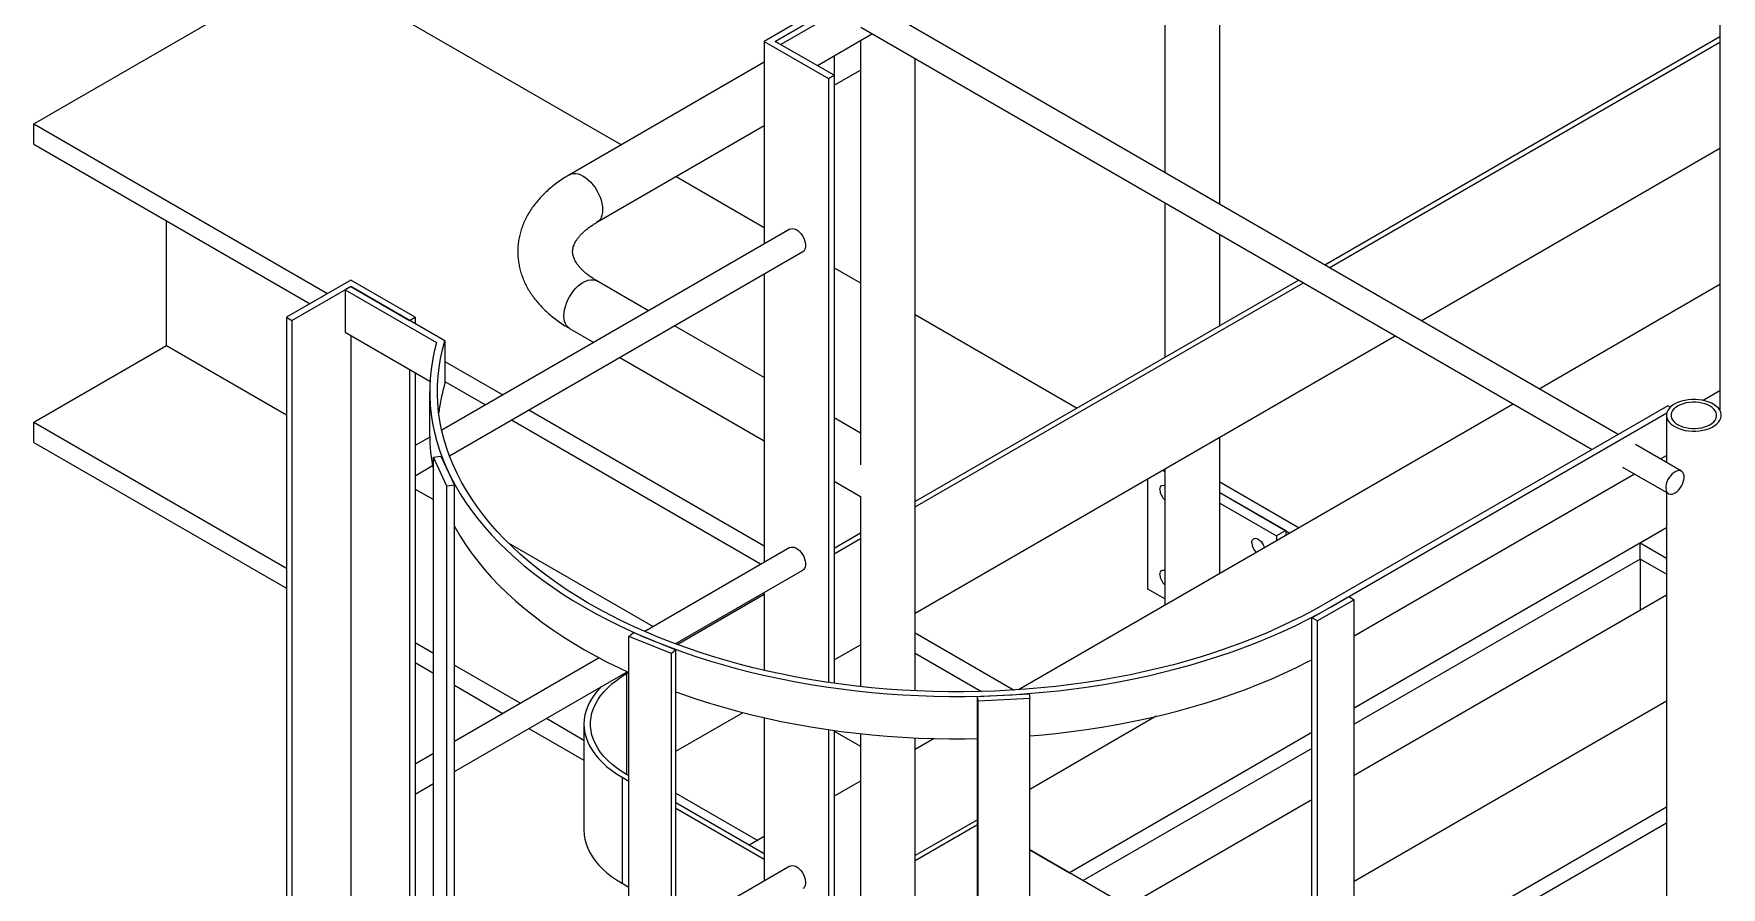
# Model space of a CAD drawing. Header units: millimetres. Extents: x 0 to 16187, y -20471 to 6290.
# Drawn here: x 228.2 to 325.6, y 5657.3 to 5706.6 of the extents above; entities that cross this region are included whole.
import ezdxf

# ---------------------------------------------------------------- set-up
doc = ezdxf.new("R2010")
doc.units = ezdxf.units.MM

msp = doc.modelspace()

# ---------------------------------------------------------------- linework, layer by layer
at = {"color": 7, "linetype": 'Continuous', "lineweight": 25}
for p, q in [((325.50627, 5752.18099), (325.50627, 5684.8432)), ((296.64067, 5696.72244), (296.64067, 5716.44738)), ((293.47567, 5714.62027), (293.47567, 5698.54955)), ((228.1907, 5701.37343), (244.1006, 5710.55803)), ((244.1006, 5710.55803), (262.10449, 5700.1646)), ((278.54024, 5710.49396), (270.98834, 5706.13434)), ((278.85844, 5710.31027), (271.30654, 5705.95065)), ((274.06425, 5708.27741), (270.35194, 5706.13434)), ((270.98834, 5706.13434), (274.38245, 5708.09372)), ((319.62703, 5683.45269), (276.66661, 5708.25321)), ((270.35194, 5706.13434), (274.06425, 5703.99127)), ((270.35194, 5706.13434), (270.35194, 5694.44638)), ((270.98834, 5706.13434), (271.30654, 5705.95065)), ((274.38245, 5704.17496), (270.98834, 5706.13434)), ((276.60241, 5706.55827), (273.4282, 5704.72584)), ((275.89708, 5706.15109), (275.89708, 5681.71201)), ((275.91667, 5706.95414), (318.12691, 5682.58669)), ((325.50627, 5706.39439), (302.6964, 5693.22653)), ((302.96157, 5693.07346), (325.50627, 5706.08824)), ((274.38245, 5705.27672), (274.38245, 5704.17496)), ((279.06208, 5668.66637), (279.06208, 5705.13833)), ((270.35194, 5704.92575), (259.11325, 5698.4378)), ((274.06425, 5703.99127), (274.38245, 5704.17496)), ((274.38245, 5703.59799), (275.89708, 5704.47237)), ((274.38245, 5704.17496), (274.38245, 5669.10252)), ((274.06425, 5703.99127), (274.06425, 5669.14837)), ((228.1907, 5701.37343), (245.14781, 5691.5843)), ((228.1907, 5700.20986), (228.1907, 5701.37343)), ((260.69563, 5695.69675), (270.35194, 5701.27123)), ((228.1907, 5700.20986), (244.14002, 5691.00252)), ((308.26573, 5690.01143), (325.50627, 5699.96418)), ((265.26975, 5698.33734), (270.35194, 5695.40345)), ((293.47567, 5696.81755), (293.47567, 5687.90352)), ((235.85397, 5688.58875), (235.85397, 5695.78595)), ((271.83313, 5695.30145), (251.73804, 5683.7008)), ((296.64067, 5689.73063), (296.64067, 5694.99043)), ((252.18259, 5682.22543), (272.58307, 5694.00237)), ((270.35194, 5692.71437), (270.35194, 5676.07421)), ((274.38245, 5693.07669), (275.89708, 5692.20231)), ((246.48709, 5692.35745), (242.77478, 5690.21438)), ((243.09298, 5690.03069), (246.48709, 5691.99007)), ((246.48709, 5691.99007), (246.16889, 5691.80638)), ((246.16889, 5691.80638), (251.43789, 5688.76465)), ((246.16889, 5691.80638), (246.16889, 5689.35676)), ((250.1994, 5690.21438), (246.48709, 5692.35745)), ((251.91999, 5688.85373), (246.48709, 5691.99007)), ((246.48709, 5691.99007), (249.8812, 5690.03069)), ((263.67753, 5690.59332), (260.69563, 5692.31474)), ((301.19628, 5692.36053), (279.06208, 5679.58273)), ((279.06208, 5679.27658), (301.46145, 5692.20746)), ((325.50627, 5692.10177), (315.07551, 5686.08023)), ((242.77478, 5690.21438), (243.09298, 5690.03069)), ((242.77478, 5690.21438), (242.77478, 5370.53866)), ((243.09298, 5690.03069), (243.09298, 5370.35496)), ((249.8812, 5690.03069), (250.1994, 5690.21438)), ((250.1994, 5690.21438), (250.1994, 5689.847)), ((259.11325, 5689.57369), (260.51227, 5688.76606)), ((270.35194, 5686.74026), (265.17765, 5689.72732)), ((279.06208, 5690.37519), (288.40964, 5684.97896)), ((228.1907, 5684.16484), (235.85397, 5688.58875)), ((235.85397, 5688.58875), (242.77478, 5684.59345)), ((246.16889, 5689.35676), (251.05701, 5686.5349)), ((246.48709, 5689.17307), (246.48709, 5643.61003)), ((251.91999, 5688.85373), (251.91999, 5686.4041)), ((279.06208, 5673.15252), (306.76561, 5689.14543)), ((251.91999, 5687.67481), (255.27098, 5685.74032)), ((262.01239, 5687.90005), (270.35194, 5683.08574)), ((249.8812, 5687.21369), (249.8812, 5641.65065)), ((250.1994, 5687.02999), (250.1994, 5641.46696)), ((251.03888, 5685.92824), (251.03888, 5683.47862)), ((251.91999, 5686.51124), (254.26319, 5685.15854)), ((325.50627, 5685.97871), (324.54088, 5685.42141)), ((256.7711, 5684.87432), (270.35194, 5677.03427)), ((313.57539, 5685.21422), (285.02088, 5668.73006)), ((322.5046, 5685.11387), (302.70208, 5673.68212)), ((303.02028, 5673.49843), (322.4377, 5684.70787)), ((322.64382, 5685.0335), (322.5046, 5685.11387)), ((228.1907, 5684.16484), (242.77478, 5675.74563)), ((228.1907, 5683.00127), (228.1907, 5684.16484)), ((255.76331, 5684.29253), (270.17568, 5675.97245)), ((275.89708, 5683.53912), (274.38245, 5684.4135)), ((322.41763, 5684.56284), (322.41763, 5681.84171)), ((228.1907, 5683.00127), (242.77478, 5674.58206)), ((251.04048, 5683.29811), (250.1994, 5682.81256)), ((296.64067, 5675.43801), (296.64067, 5683.30042)), ((323.28262, 5681.34236), (320.63097, 5682.87313)), ((251.25354, 5682.1478), (251.68821, 5682.21504)), ((251.25354, 5506.01995), (251.25354, 5682.1478)), ((252.03, 5680.47495), (251.25354, 5682.1478)), ((251.68821, 5682.21504), (252.46466, 5680.54219)), ((322.0669, 5682.04419), (322.41763, 5682.24666)), ((250.1994, 5681.08056), (251.20235, 5681.65955)), ((274.38245, 5680.75897), (275.89708, 5679.8846)), ((292.49322, 5674.5423), (292.49322, 5680.90616)), ((293.34637, 5681.39866), (293.47567, 5681.32402)), ((293.47567, 5681.47331), (293.47567, 5673.6109)), ((304.39913, 5671.8448), (320.56678, 5681.17818)), ((319.88103, 5681.57405), (322.53269, 5680.04329)), ((250.1994, 5680.30731), (251.25354, 5679.69877)), ((252.46466, 5680.54219), (252.03, 5680.47495)), ((252.03, 5504.3471), (252.03, 5680.47495)), ((252.46466, 5504.41433), (252.46466, 5680.54219)), ((275.89708, 5679.8846), (275.89708, 5668.91311)), ((296.64067, 5680.72152), (301.21681, 5678.07977)), ((296.64067, 5680.10921), (300.44818, 5677.91118)), ((296.64067, 5680.10921), (300.68648, 5677.77361)), ((322.41763, 5680.10971), (322.41763, 5608.31834)), ((296.64067, 5679.4969), (299.91785, 5677.60503)), ((300.44818, 5677.91118), (299.91785, 5677.60503)), ((300.44818, 5677.91118), (300.44818, 5677.63604)), ((322.41763, 5678.07262), (304.39913, 5667.67076)), ((322.41763, 5678.07262), (320.8924, 5677.19212)), ((255.571, 5677.20635), (263.94204, 5672.37385)), ((271.83313, 5676.92928), (263.45039, 5672.09003)), ((275.89708, 5677.75561), (274.38245, 5676.88124)), ((274.38245, 5676.57508), (275.89708, 5677.44946)), ((299.91785, 5677.60503), (299.91785, 5677.32989)), ((322.41763, 5676.31162), (320.8924, 5677.19212)), ((320.8924, 5676.27351), (320.8924, 5677.19212)), ((320.8924, 5676.27351), (304.39913, 5666.75215)), ((322.41763, 5675.39301), (320.8924, 5676.27351)), ((320.8924, 5676.27351), (320.8924, 5673.33459)), ((265.21763, 5671.37823), (272.58307, 5675.63021)), ((265.31662, 5671.34149), (270.35194, 5674.24832)), ((270.35194, 5674.3422), (270.35194, 5669.84719)), ((293.47567, 5673.97515), (292.49322, 5674.5423)), ((301.95962, 5672.88612), (304.08094, 5674.11073)), ((304.39913, 5673.92704), (302.27781, 5672.70243)), ((304.08094, 5674.11073), (304.39913, 5673.92704)), ((304.39913, 5663.81323), (322.41763, 5674.21509)), ((304.39913, 5497.79919), (304.39913, 5673.92704)), ((262.53664, 5671.81273), (262.79474, 5672.02553)), ((262.79474, 5672.02553), (265.2522, 5671.03217)), ((279.06208, 5672.00601), (284.76594, 5668.71325)), ((302.27781, 5672.70243), (301.95962, 5672.88612)), ((301.95962, 5496.75827), (301.95962, 5672.88612)), ((302.27781, 5496.57458), (302.27781, 5672.70243)), ((250.1994, 5671.45948), (251.25354, 5670.85094)), ((264.99409, 5670.81937), (262.53664, 5671.81273)), ((262.53664, 5495.68488), (262.53664, 5671.81273)), ((265.2522, 5671.03217), (264.99409, 5670.81937)), ((265.2522, 5494.90432), (265.2522, 5671.03217)), ((274.38245, 5670.45103), (275.89708, 5671.3254)), ((250.1994, 5670.29591), (251.25354, 5669.68737)), ((260.81868, 5670.57077), (252.46466, 5665.7481)), ((252.46466, 5670.15178), (256.27877, 5667.94994)), ((264.99409, 5494.69152), (264.99409, 5670.81937)), ((279.06208, 5670.84244), (282.89682, 5668.62869)), ((252.46466, 5664.0161), (262.43028, 5669.76913)), ((262.4076, 5669.66215), (262.52066, 5669.72742)), ((262.4076, 5669.66215), (262.4076, 5663.84524)), ((252.46466, 5668.98821), (255.27098, 5667.36815)), ((282.64848, 5668.34125), (285.63706, 5668.49219)), ((282.64848, 5492.2134), (282.64848, 5668.34125)), ((282.6877, 5668.08246), (282.64848, 5668.34125)), ((285.67628, 5668.2334), (282.6877, 5668.08246)), ((282.6877, 5491.95461), (282.6877, 5668.08246)), ((285.63706, 5668.49219), (285.67628, 5668.2334)), ((285.67628, 5492.10555), (285.67628, 5668.2334)), ((304.39913, 5657.69017), (322.41763, 5668.09203)), ((265.2522, 5665.18025), (269.12322, 5667.41494)), ((270.35194, 5667.11813), (270.35194, 5657.70204)), ((292.97492, 5667.19877), (285.67628, 5662.98535)), ((256.7711, 5666.50215), (259.94573, 5664.66948)), ((257.77889, 5667.08394), (259.94573, 5665.83305)), ((259.94573, 5666.7537), (259.94573, 5660.62964)), ((274.06425, 5666.43076), (274.06425, 5620.76833)), ((274.38245, 5666.38563), (274.38245, 5620.72248)), ((274.38245, 5666.34673), (275.89708, 5665.47235)), ((275.89708, 5666.19915), (275.89708, 5635.17408)), ((301.95962, 5666.26246), (287.9589, 5658.18002)), ((279.06208, 5635.17408), (279.06208, 5665.95612)), ((280.14843, 5665.91725), (279.06208, 5665.29011)), ((301.95962, 5665.34385), (288.75453, 5657.72071)), ((251.25354, 5665.04893), (250.1994, 5664.44039)), ((250.1994, 5662.70839), (251.25354, 5663.31693)), ((262.14243, 5663.69216), (262.53664, 5663.4646)), ((262.14243, 5663.69216), (262.14243, 5657.56811)), ((262.53664, 5663.77075), (262.4076, 5663.84524)), ((275.89708, 5663.463), (274.38245, 5662.58862)), ((265.2522, 5662.76969), (269.97415, 5660.04376)), ((291.29998, 5656.25125), (301.95962, 5662.40493)), ((270.35194, 5659.25907), (265.2522, 5662.20309)), ((265.2522, 5661.89693), (270.35194, 5658.95292)), ((304.39913, 5651.56711), (322.41763, 5661.96897)), ((282.64848, 5661.23743), (279.06208, 5659.16705)), ((279.06208, 5658.89151), (282.64848, 5660.9619)), ((304.39913, 5650.6485), (322.41763, 5661.05036)), ((270.35194, 5660.26186), (269.48341, 5659.76046)), ((285.67628, 5659.49775), (287.9589, 5658.18002)), ((301.95962, 5650.09758), (285.67628, 5659.49775)), ((271.83313, 5658.55711), (265.2522, 5654.75802)), ((262.14243, 5657.56811), (262.53664, 5657.34054))]:
    msp.add_line(p, q, dxfattribs=at)
at = {"color": 7, "linetype": 'Continuous', "lineweight": 25, "flags": 128}
for points in [[(259.11316, 5698.43774), (259.11319, 5698.43776), (259.22324, 5698.48568), (259.34494, 5698.50932), (259.47622, 5698.5083), (259.61482, 5698.48261), (259.75838, 5698.43271), (259.90444, 5698.35945)], [(259.90444, 5698.35945), (260.0505, 5698.26408), (260.19406, 5698.14823), (260.33266, 5698.01388), (260.46394, 5697.86334), (260.58564, 5697.69918), (260.69569, 5697.5242), (260.7922, 5697.34141), (260.87352, 5697.15393), (260.93826, 5696.96496), (260.98531, 5696.77774), (261.01386, 5696.59548), (261.02344, 5696.42129), (261.01386, 5696.25816), (260.98531, 5696.10886), (260.93826, 5695.97597), (260.87352, 5695.86175), (260.7922, 5695.76816), (260.69669, 5695.69737)], [(271.83313, 5695.30145), (271.90048, 5695.32835), (271.98779, 5695.33616), (272.08307, 5695.31923), (272.18286, 5695.27819), (272.28357, 5695.21451), (272.38155, 5695.1305), (272.47326, 5695.02919), (272.55539, 5694.91425), (272.62497, 5694.78982), (272.67947, 5694.66041), (272.71695, 5694.53069), (272.73603, 5694.40536), (272.73603, 5694.28893), (272.71695, 5694.18562), (272.67947, 5694.09917), (272.62497, 5694.03269), (272.58307, 5694.00237)], [(259.11325, 5689.57369), (259.11319, 5689.57373), (259.01668, 5689.64509), (258.93536, 5689.73869), (258.87062, 5689.85291), (258.82357, 5689.9858), (258.79502, 5690.1351), (258.78544, 5690.29823), (258.79502, 5690.47242), (258.82357, 5690.65468), (258.87062, 5690.8419), (258.93536, 5691.03086), (259.01668, 5691.21835), (259.11319, 5691.40114), (259.22324, 5691.57612), (259.34494, 5691.74028), (259.47622, 5691.89082), (259.61482, 5692.02517), (259.75838, 5692.14102), (259.90444, 5692.23639)], [(259.90444, 5692.23639), (260.0505, 5692.30965), (260.19406, 5692.35955), (260.33266, 5692.38524), (260.46394, 5692.38626), (260.58564, 5692.36262), (260.69563, 5692.31474)], [(251.43789, 5688.76465), (251.30553, 5688.24952), (251.19967, 5687.73235), (251.12039, 5687.21359), (251.06776, 5686.69371), (251.04183, 5686.17315), (251.04262, 5685.65239), (251.07014, 5685.13186), (251.12435, 5684.61203), (251.20522, 5684.09336), (251.31266, 5683.5763), (251.44659, 5683.0613), (251.60688, 5682.54881), (251.7934, 5682.0393), (252.00599, 5681.5332), (252.24445, 5681.03095), (252.50857, 5680.533), (252.79814, 5680.03979), (253.11288, 5679.55175), (253.45253, 5679.0693), (253.81678, 5678.59287), (254.20533, 5678.12288), (254.61781, 5677.65974), (255.05389, 5677.20386), (255.51316, 5676.75564), (255.99523, 5676.31546), (256.49968, 5675.88373), (257.02605, 5675.4608), (257.5739, 5675.04707), (258.14274, 5674.64289), (258.73207, 5674.24861), (259.34137, 5673.86458), (259.97011, 5673.49114), (260.61774, 5673.12861), (261.28368, 5672.77732), (261.96736, 5672.43757), (262.66817, 5672.10966), (263.3855, 5671.79388), (264.11872, 5671.49051), (264.86718, 5671.1998), (265.63023, 5670.92202), (266.4072, 5670.65742), (267.19741, 5670.40621), (268.00016, 5670.16863), (268.81475, 5669.94489), (269.64047, 5669.73516), (270.47658, 5669.53966), (271.32235, 5669.35853), (272.17705, 5669.19195), (273.03993, 5669.04006), (273.91021, 5668.90299), (274.78715, 5668.78086), (275.66998, 5668.67378), (276.5579, 5668.58184), (277.45016, 5668.50513), (278.34596, 5668.44372), (279.24452, 5668.39764), (280.14505, 5668.36696), (281.04676, 5668.35168), (281.94886, 5668.35184), (282.85055, 5668.36742), (283.75105, 5668.39841), (284.64956, 5668.44478), (285.5453, 5668.50651), (286.43748, 5668.58352), (287.32531, 5668.67575), (288.20802, 5668.78313), (289.08484, 5668.90556), (289.95499, 5669.04292), (290.81771, 5669.19511), (291.67224, 5669.36198), (292.51783, 5669.54339), (293.35374, 5669.73918), (294.17924, 5669.94918), (294.9936, 5670.17321), (295.79611, 5670.41106), (296.58607, 5670.66253), (297.36277, 5670.9274), (298.12554, 5671.20543), (298.8737, 5671.49639), (299.60661, 5671.80002), (300.32362, 5672.11604), (301.0241, 5672.44419), (301.70743, 5672.78417), (302.37302, 5673.13568), (303.02028, 5673.49843)], [(302.70208, 5673.68212), (302.06242, 5673.32366), (301.40459, 5672.97634), (300.72917, 5672.64045), (300.03677, 5672.3163), (299.32799, 5672.00416), (298.60345, 5671.70432), (297.8638, 5671.41704), (297.10969, 5671.14257), (296.34179, 5670.88116), (295.56078, 5670.63304), (294.76734, 5670.39842), (293.96217, 5670.17752), (293.14599, 5669.97052), (292.31951, 5669.77762), (291.48347, 5669.59898), (290.63861, 5669.43475), (289.78566, 5669.28509), (288.92539, 5669.15013), (288.05856, 5669.02998), (287.18592, 5668.92475), (286.30825, 5668.83454), (285.42633, 5668.75942), (284.54093, 5668.69947), (283.65283, 5668.65472), (282.76282, 5668.62523), (281.87169, 5668.61102), (280.98022, 5668.6121), (280.0892, 5668.62847), (279.19942, 5668.66012), (278.31165, 5668.70701), (277.4267, 5668.76911), (276.54533, 5668.84636), (275.66832, 5668.9387), (274.79645, 5669.04604), (273.9305, 5669.16829), (273.07122, 5669.30533), (272.21937, 5669.45706), (271.3757, 5669.62332), (270.54097, 5669.80399), (269.71591, 5669.9989), (268.90124, 5670.20787), (268.09768, 5670.43072), (267.30595, 5670.66725), (266.52674, 5670.91727), (265.76075, 5671.18053), (265.00864, 5671.45682), (264.27109, 5671.74589), (263.54874, 5672.04748), (262.84223, 5672.36133), (262.15219, 5672.68716), (261.47922, 5673.02468), (260.82392, 5673.3736), (260.18687, 5673.7336), (259.56863, 5674.10437), (258.96974, 5674.48558), (258.39074, 5674.87689), (257.83214, 5675.27797), (257.29442, 5675.68844), (256.77807, 5676.10796), (256.28354, 5676.53616), (255.81127, 5676.97264), (255.36167, 5677.41703), (254.93514, 5677.86894), (254.53206, 5678.32796), (254.15278, 5678.7937), (253.79764, 5679.26574), (253.46696, 5679.74366), (253.16102, 5680.22704), (252.88009, 5680.71545), (252.62442, 5681.20847), (252.39424, 5681.70565), (252.18976, 5682.20657), (252.01114, 5682.71077), (251.85855, 5683.21781), (251.73213, 5683.72724), (251.63199, 5684.23862), (251.55821, 5684.75149), (251.51086, 5685.2654), (251.48998, 5685.77989), (251.49559, 5686.29452), (251.52768, 5686.80882), (251.58623, 5687.32235), (251.67119, 5687.83464), (251.78247, 5688.34525), (251.91999, 5688.85373)], [(325.54895, 5684.75032), (325.49331, 5684.86542), (325.41212, 5684.97534), (325.30678, 5685.07821), (325.17907, 5685.17226), (325.03119, 5685.25588), (324.86567, 5685.32764), (324.68535, 5685.38632), (324.49329, 5685.4309), (324.2928, 5685.46064), (324.0873, 5685.47501), (323.88031, 5685.47377), (323.67537, 5685.45695), (323.47599, 5685.42483), (323.28558, 5685.37796), (323.10739, 5685.31715), (322.94447, 5685.24342), (322.79962, 5685.15806), (322.67531, 5685.0625), (322.57367, 5684.9584), (322.49644, 5684.84753), (322.44493, 5684.73179), (322.42004, 5684.61316), (322.42218, 5684.49367), (322.45132, 5684.37536), (322.50696, 5684.26026), (322.58815, 5684.15033), (322.69349, 5684.04747), (322.8212, 5683.95342), (322.96908, 5683.8698), (323.1346, 5683.79804), (323.31492, 5683.73936), (323.50698, 5683.69477), (323.70747, 5683.66504), (323.91297, 5683.65067), (324.11996, 5683.6519), (324.3249, 5683.66872), (324.52428, 5683.70085), (324.71469, 5683.74771), (324.89288, 5683.80853), (325.05579, 5683.88225), (325.20065, 5683.96762), (325.32495, 5684.06317), (325.4266, 5684.16727), (325.50383, 5684.27814), (325.55534, 5684.39389), (325.58023, 5684.51252), (325.57809, 5684.63201), (325.54895, 5684.75032)], [(325.28764, 5684.71869), (325.23611, 5684.82288), (325.15942, 5684.92177), (325.05914, 5685.01336), (324.93729, 5685.09578), (324.79637, 5685.16735), (324.63924, 5685.22661), (324.4691, 5685.27237), (324.28941, 5685.30367), (324.10383, 5685.3199), (323.91615, 5685.32071), (323.73017, 5685.3061), (323.54969, 5685.27635), (323.37837, 5685.23208), (323.21972, 5685.17419), (323.07695, 5685.10385), (322.95297, 5685.0225), (322.85032, 5684.93179), (322.77107, 5684.83357), (322.71683, 5684.72983), (322.68873, 5684.6227), (322.68732, 5684.51435), (322.71263, 5684.40699), (322.76416, 5684.3028), (322.84085, 5684.2039), (322.94113, 5684.11231), (323.06298, 5684.02989), (323.2039, 5683.95833), (323.36103, 5683.89906), (323.53117, 5683.85331), (323.71086, 5683.822), (323.89644, 5683.80578), (324.08412, 5683.80497), (324.2701, 5683.81958), (324.45058, 5683.84932), (324.6219, 5683.89359), (324.78055, 5683.95149), (324.92332, 5684.02183), (325.0473, 5684.10318), (325.14995, 5684.19389), (325.2292, 5684.29211), (325.28343, 5684.39584), (325.31154, 5684.50297), (325.31295, 5684.61132), (325.28764, 5684.71869)], [(323.27609, 5680.46504), (323.34162, 5680.59135), (323.39147, 5680.72132), (323.42383, 5680.85027), (323.43754, 5680.97353), (323.43209, 5681.08664), (323.40769, 5681.18552), (323.36521, 5681.26659), (323.3062, 5681.32692), (323.23279, 5681.36434), (323.14762, 5681.37748), (323.05378, 5681.36588), (322.95466, 5681.32996), (322.85384, 5681.271), (322.75496, 5681.19115), (322.66161, 5681.09329), (322.57714, 5680.98096), (322.50463, 5680.85821), (322.44667, 5680.72948), (322.40538, 5680.59943), (322.38225, 5680.47276), (322.3781, 5680.35403), (322.39309, 5680.24756), (322.42668, 5680.15717), (322.47765, 5680.08615), (322.54417, 5680.03705), (322.62382, 5680.01166), (322.71373, 5680.01088), (322.81065, 5680.03475), (322.91108, 5680.08241), (323.01138, 5680.15212), (323.10793, 5680.24138), (323.19724, 5680.34696), (323.27609, 5680.46504)], [(293.18265, 5680.26836), (293.19196, 5680.35838), (293.21942, 5680.43314), (293.26364, 5680.48889), (293.32243, 5680.52283), (293.39281, 5680.53327), (293.47128, 5680.51968), (293.47567, 5680.51827)], [(252.46466, 5678.16263), (252.50857, 5678.08338), (252.79814, 5677.59017), (253.11288, 5677.10213), (253.45253, 5676.61968), (253.81678, 5676.14325), (254.20533, 5675.67326), (254.61781, 5675.21012), (255.05389, 5674.75424), (255.51316, 5674.30602), (255.99523, 5673.86584), (256.49968, 5673.4341), (257.02605, 5673.01118), (257.5739, 5672.59745), (258.14274, 5672.19326), (258.73207, 5671.79898), (259.34137, 5671.41495), (259.97011, 5671.04151), (260.61774, 5670.67899), (261.28368, 5670.3277), (261.96736, 5669.98795), (262.53664, 5669.72008)], [(271.83313, 5676.92928), (271.90048, 5676.95618), (271.98779, 5676.96399), (272.08307, 5676.94706), (272.18286, 5676.90602), (272.28357, 5676.84234), (272.38155, 5676.75833), (272.47326, 5676.65702), (272.55539, 5676.54208), (272.62497, 5676.41765), (272.67947, 5676.28824), (272.71695, 5676.15853), (272.73603, 5676.03319), (272.73603, 5675.91676), (272.71695, 5675.81346), (272.67947, 5675.727), (272.62497, 5675.66053), (272.58307, 5675.63021)], [(298.48595, 5677.20683), (298.49526, 5677.29685), (298.52272, 5677.37161), (298.56695, 5677.42736), (298.62573, 5677.4613), (298.69611, 5677.47174), (298.77458, 5677.45815), (298.85719, 5677.42121), (298.93979, 5677.36277), (299.01826, 5677.28577), (299.08864, 5677.19406), (299.14743, 5677.09225), (299.19165, 5676.98544), (299.2102, 5676.92137)], [(293.18265, 5675.36912), (293.19196, 5675.45913), (293.21942, 5675.53389), (293.26364, 5675.58964), (293.32243, 5675.62359), (293.39281, 5675.63402), (293.47128, 5675.62043), (293.47567, 5675.61902)], [(285.67628, 5666.06721), (286.43748, 5666.1339), (287.32531, 5666.22613), (288.20802, 5666.33351), (289.08484, 5666.45593), (289.95499, 5666.5933), (290.81771, 5666.74548), (291.67224, 5666.91236), (292.51783, 5667.09377), (293.35374, 5667.28956), (294.17924, 5667.49956), (294.9936, 5667.72358), (295.79611, 5667.96144), (296.58607, 5668.21291), (297.36277, 5668.47778), (298.12554, 5668.75581), (298.8737, 5669.04677), (299.60661, 5669.35039), (300.32362, 5669.66642), (301.0241, 5669.99456), (301.70743, 5670.33454), (301.95962, 5670.46528)], [(262.4076, 5663.84524), (262.10119, 5664.0336), (261.81588, 5664.2327), (261.55279, 5664.44175), (261.31295, 5664.65992), (261.09731, 5664.88635), (260.90673, 5665.12016), (260.74196, 5665.36041), (260.60364, 5665.60616), (260.49233, 5665.85643), (260.40846, 5666.11025), (260.35236, 5666.36661), (260.32425, 5666.6245), (260.32425, 5666.88289), (260.35236, 5667.14078), (260.40846, 5667.39714), (260.49233, 5667.65096), (260.60364, 5667.90123), (260.74196, 5668.14698), (260.90673, 5668.38723), (261.09731, 5668.62104), (261.31295, 5668.84747), (261.55279, 5669.06564), (261.81588, 5669.27469), (262.10119, 5669.47379), (262.4076, 5669.66215)], [(260.942, 5668.90996), (260.80481, 5668.76579), (260.60649, 5668.53064), (260.43311, 5668.28901), (260.28533, 5668.04178), (260.16367, 5667.78985), (260.06859, 5667.53414), (260.00042, 5667.27558), (259.95942, 5667.01511), (259.94573, 5666.7537), (259.95942, 5666.49228), (260.00042, 5666.23181), (260.06859, 5665.97325), (260.16367, 5665.71754), (260.28533, 5665.46561), (260.43311, 5665.21838), (260.60649, 5664.97675), (260.80481, 5664.7416), (261.02737, 5664.5138), (261.27336, 5664.29417), (261.54186, 5664.08351), (261.8319, 5663.8826), (262.14243, 5663.69216)], [(265.2522, 5668.60774), (265.63023, 5668.4724), (266.4072, 5668.2078), (267.19741, 5667.95659), (268.00016, 5667.71901), (268.81475, 5667.49526), (269.64047, 5667.28554), (270.47658, 5667.09003), (271.32235, 5666.90891), (272.17705, 5666.74233), (273.03993, 5666.59043), (273.91021, 5666.45336), (274.78715, 5666.33124), (275.66998, 5666.22416), (276.5579, 5666.13222), (277.45016, 5666.05551), (278.34596, 5665.99409), (279.24452, 5665.94802), (280.14505, 5665.91733), (281.04676, 5665.90206), (281.94886, 5665.90221), (282.64848, 5665.91296)], [(259.94573, 5660.62964), (259.95942, 5660.36822), (260.00042, 5660.10776), (260.06859, 5659.8492), (260.16367, 5659.59348), (260.28533, 5659.34155), (260.43311, 5659.09432), (260.60649, 5658.85269), (260.80481, 5658.61755), (261.02737, 5658.38974), (261.27336, 5658.17011), (261.54186, 5657.95946), (261.8319, 5657.75854), (262.14243, 5657.56811)], [(271.83313, 5658.55711), (271.90048, 5658.58401), (271.98779, 5658.59182), (272.08307, 5658.5749), (272.18286, 5658.53385), (272.28357, 5658.47018), (272.38155, 5658.38617), (272.47326, 5658.28486), (272.55539, 5658.16991), (272.62497, 5658.04549), (272.67947, 5657.91608), (272.71695, 5657.78636), (272.73603, 5657.66102), (272.73603, 5657.54459), (272.71695, 5657.44129), (272.67947, 5657.35483), (272.62497, 5657.28836), (272.58307, 5657.25804)]]:
    msp.add_lwpolyline(points, dxfattribs=at)
at = {"color": 7, "linetype": 'Continuous', "lineweight": 25}
for centre, radius, start, end in [((261.9089, 5683.42557), 10.42353, 163.3962586, 172.9581789), ((261.32563, 5683.48556), 10.28676, 180.0386737, 191.7256749), ((293.99619, 5680.30653), 0.81443, 182.6860962, 230.2734615), ((299.3016, 5677.24619), 0.81659, 182.7629152, 226.767558), ((293.99619, 5675.40728), 0.81443, 182.6860962, 230.2734614)]:
    msp.add_arc(centre, radius, start, end, dxfattribs=at)
for points, knots in [([(259.11325, 5698.4378), (259.04967, 5698.40043), (258.86846, 5698.29394), (258.58207, 5698.10789), (258.26038, 5697.87583), (257.95752, 5697.631), (257.67467, 5697.37446), (257.4132, 5697.10705), (257.17423, 5696.82983), (256.95873, 5696.544), (256.76743, 5696.25081), (256.6008, 5695.95152), (256.4591, 5695.64737), (256.34237, 5695.3395), (256.25052, 5695.02901), (256.18337, 5694.71689), (256.14068, 5694.40404), (256.12216, 5694.09133), (256.12756, 5693.77957), (256.1566, 5693.46958), (256.20901, 5693.16213), (256.28454, 5692.85791), (256.38302, 5692.55747), (256.5043, 5692.26134), (256.64831, 5691.97003), (256.81499, 5691.68411), (257.00428, 5691.40418), (257.21605, 5691.13092), (257.45006, 5690.86508), (257.70587, 5690.60751), (257.98291, 5690.35911), (258.28026, 5690.12072), (258.59718, 5689.89341), (258.87717, 5689.71229), (259.05332, 5689.60888), (259.11325, 5689.57369)], [0, 0, 0, 0, 0.018063729, 0.051482582, 0.084912408, 0.118256526, 0.151445631, 0.184402847, 0.217050323, 0.249317719, 0.281150641, 0.312517006, 0.343410021, 0.373847651, 0.403869477, 0.433532259, 0.462905319, 0.492066463, 0.52109865, 0.550080933, 0.57907762, 0.608173857, 0.637451236, 0.666985326, 0.69684274, 0.72707775, 0.757728661, 0.788814477, 0.820332633, 0.852258676, 0.884548523, 0.917143315, 0.949976084, 0.982978838, 1, 1, 1, 1]), ([(260.69563, 5692.31474), (260.65559, 5692.33827), (260.53931, 5692.4066), (260.36102, 5692.52279), (260.16795, 5692.66306), (259.9954, 5692.80437), (259.84319, 5692.94528), (259.71127, 5693.0845), (259.59917, 5693.22082), (259.50613, 5693.35329), (259.43113, 5693.48131), (259.37291, 5693.60487), (259.33017, 5693.72496), (259.30188, 5693.84418), (259.28809, 5693.96752), (259.29128, 5694.0918), (259.3118, 5694.21714), (259.34696, 5694.3386), (259.39629, 5694.45983), (259.46252, 5694.58706), (259.54815, 5694.72124), (259.65573, 5694.86223), (259.78236, 5695.0045), (259.92852, 5695.14746), (260.09438, 5695.29033), (260.28042, 5695.43199), (260.47975, 5695.56827), (260.62552, 5695.65503), (260.69563, 5695.69675)], [0, 0, 0, 0, 0.01907579, 0.05539662, 0.09160072, 0.12774064, 0.16388289, 0.20011426, 0.23658362, 0.27350414, 0.31118137, 0.35005894, 0.39079662, 0.43440597, 0.48244341, 0.53678451, 0.58468643, 0.62753245, 0.66719779, 0.70479604, 0.74463675, 0.78294539, 0.82029277, 0.85708352, 0.89357875, 0.92995076, 0.96630804, 1, 1, 1, 1])]:
    msp.add_open_spline(points, degree=3, knots=knots, dxfattribs=at)

doc.saveas('drawing.dxf')
